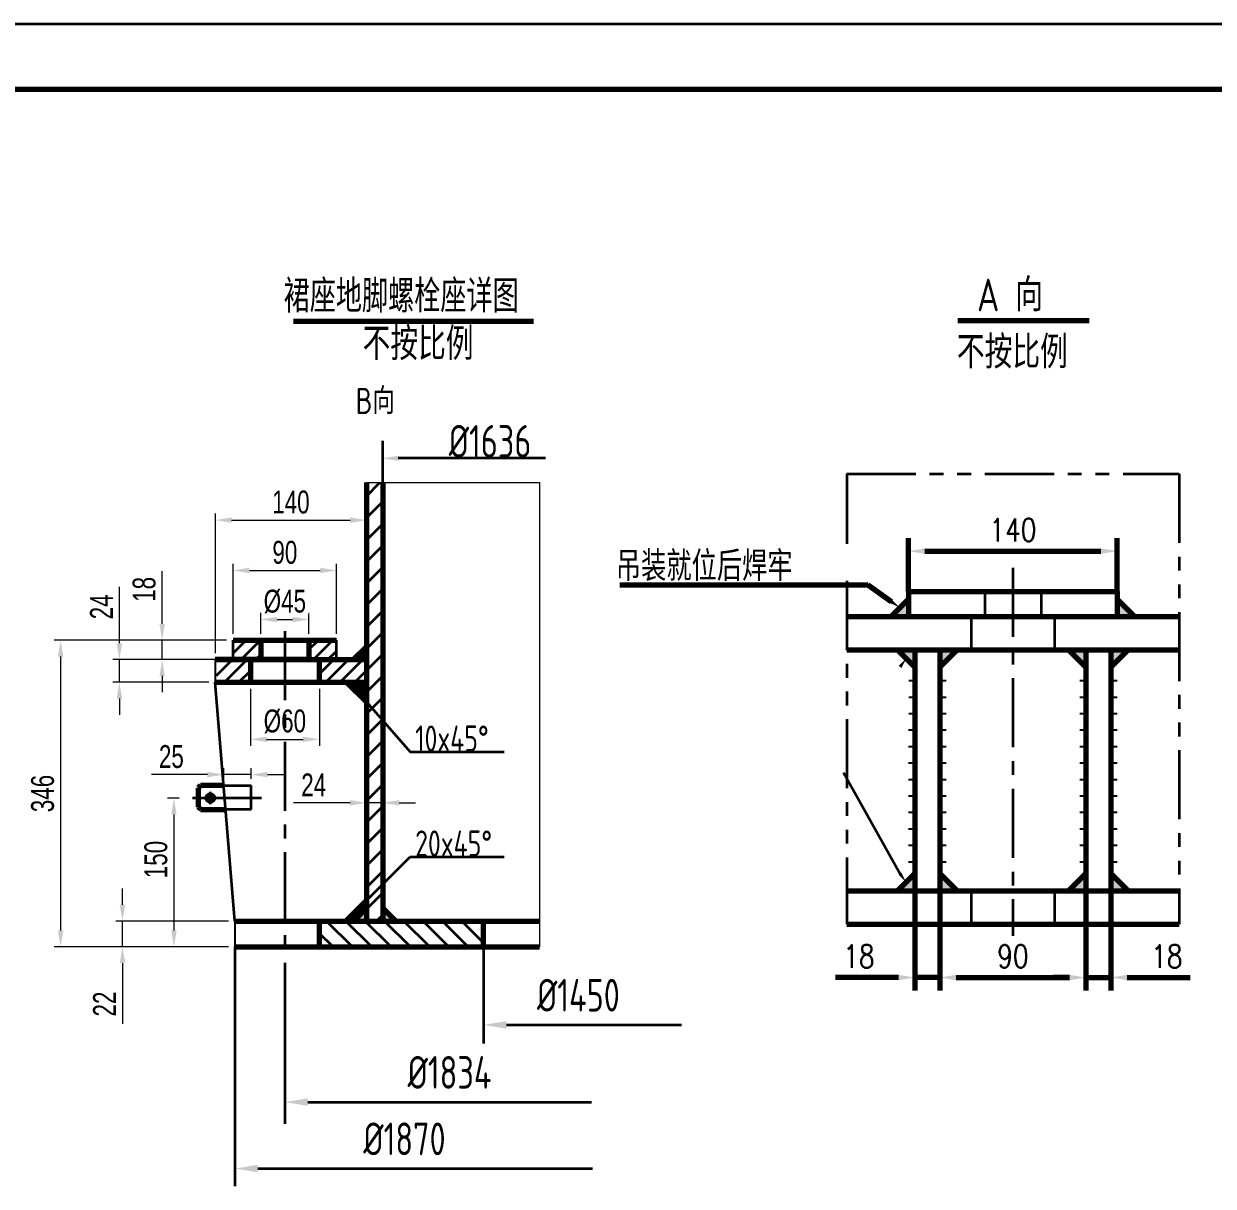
# Model space of a CAD drawing. Header units: millimetres. Extents: x -375 to 8535, y -150 to 6150.
# Drawn here: x 3243 to 5975, y 3479 to 6150 of the extents above; entities that cross this region are included whole.
import ezdxf
from ezdxf.enums import TextEntityAlignment as Align

# ---------------------------------------------------------------- set-up
doc = ezdxf.new("R2010")
doc.units = ezdxf.units.MM
doc.header["$LTSCALE"] = 5
for name, pattern in [('CENTER', [50.8, 31.75, -6.35, 6.35, -6.35]), ('DASHED', [19.05, 12.7, -6.35]), ('PHANTOM', [63.5, 31.75, -6.35, 6.35, -6.35, 6.35, -6.35])]:
    doc.linetypes.add(name, pattern=pattern)
for name, color, linetype, lineweight in [('1轮廓实线层', 7, 'Continuous', 70), ('2细线层', 4, 'Continuous', 35), ('3中心线层', 1, 'CENTER', 35), ('4虚线层', 6, 'DASHED', 35), ('5剖面线层', 2, 'Continuous', 35), ('6文字层', 3, 'Continuous', 35), ('6文字层 @ 1', 3, 'Continuous', 35), ('7标注层', 4, 'Continuous', 35), ('9双点划线层', 6, 'PHANTOM', 35), ('图框层', 7, 'Continuous', 70)]:
    doc.layers.add(name, color=color, linetype=linetype, lineweight=lineweight)
doc.styles.add('HGCAD', font='HGCAD.SHX', dxfattribs={"width": 0.75, "bigfont": 'HGCADHZ.SHX'})
doc.styles.add('PC_TEXTSTYLE', font='isocp.shx', dxfattribs={"width": 0.8, "bigfont": 'hzfs.shx'})
doc.styles.add('TH_GBDIM', font='romans.shx', dxfattribs={"width": 0.8, "bigfont": 'gbcbig.shx'})
doc.dimstyles.new('HGCAD$0', dxfattribs={"dimscale": 15, "dimtxt": 3.5, "dimasz": 2.5, "dimexe": 1, "dimexo": 1, "dimgap": 1, "dimtad": 1, "dimdec": 1, "dimlfac": -1, "dimdsep": 46, "dimtxsty": 'HGCAD', "dimcen": 0, "dimclrd": 4, "dimclre": 4, "dimclrt": 3, "dimadec": 1, "dimazin": 0, "dimtfac": 1, "dimtmove": 0, "dimatfit": 3, "dimfxl": 0, "dimlwd": 15, "dimlwe": 15, "dimarcsym": 0})
doc.dimstyles.new('TH_GBDIM', dxfattribs={"dimscale": 15, "dimtxt": 3.5, "dimasz": 2.5, "dimexe": 2, "dimexo": 0, "dimgap": 1.5, "dimtad": 1, "dimdec": 1, "dimzin": 12, "dimdsep": 46, "dimtxsty": 'TH_GBDIM', "dimcen": 2.5, "dimclrd": 130, "dimclre": 130, "dimclrt": 3, "dimadec": 0, "dimazin": 3, "dimtfac": 0.714286, "dimtdec": 1, "dimtmove": 0, "dimatfit": 3, "dimfxl": 0, "dimtzin": 0, "dimlwd": -1, "dimlwe": -1, "dimarcsym": 0})

# ---------------------------------------------------------------- blocks, each defined once
blk = doc.blocks.new('*D160')
at = {"layer": '1轮廓实线层', "color": 4, "lineweight": 15, "ltscale": 15}
for p, q in [((3702.1, 4414.9), (3702.1, 4439.7)), ((3764.7, 4414.9), (3764.7, 4439.7)), ((3664.6, 4424.7), (3536.3, 4424.7)), ((3764.7, 4424.7), (3702.1, 4424.7)), ((3802.2, 4424.7), (3839.7, 4424.7))]:
    blk.add_line(p, q, dxfattribs=at)
at = {"layer": '1轮廓实线层', "color": 4}
for points in [[(3664.6, 4418.5), (3664.6, 4431), (3702.1, 4424.7)], [(3802.2, 4431), (3802.2, 4418.5), (3764.7, 4424.7)]]:
    blk.add_solid(points, dxfattribs=at)
at = {"layer": 'Defpoints', "color": 0}
for p in [(3702.1, 4424.7), (3702.1, 4399.9), (3764.7, 4399.9)]:
    blk.add_point(p, dxfattribs=at)
at = {"layer": '1轮廓实线层', "color": 3, "lineweight": 30, "ltscale": 15, "insert": (3581.7, 4466), "char_height": 52.5, "attachment_point": 5, "style": 'HGCAD', "bg_fill": 3, "box_fill_scale": 1.1, "bg_fill_color": 256, "bg_fill_true_color": 13158600, "bg_fill_transparency": 0}
blk.add_mtext('25{}{{\\H0.7x;}{}}', dxfattribs=at)
blk = doc.blocks.new('*D188')
at = {"layer": '1轮廓实线层', "color": 4, "lineweight": 15, "ltscale": 15}
for p, q in [((3708.5, 4733.5), (3312.4, 4733.5)), ((3327.4, 4696), (3327.4, 4066.6)), ((3712.7, 4029.1), (3312.4, 4029.1))]:
    blk.add_line(p, q, dxfattribs=at)
at = {"layer": '1轮廓实线层', "color": 4}
for points in [[(3333.6, 4696), (3321.1, 4696), (3327.4, 4733.5)], [(3321.1, 4066.6), (3333.6, 4066.6), (3327.4, 4029.1)]]:
    blk.add_solid(points, dxfattribs=at)
at = {"layer": 'Defpoints', "color": 0}
for p in [(3723.5, 4733.5), (3327.4, 4029.1), (3727.7, 4029.1)]:
    blk.add_point(p, dxfattribs=at)
at = {"layer": '1轮廓实线层', "color": 3, "lineweight": 30, "ltscale": 15, "insert": (3286.1, 4381.3), "char_height": 52.5, "attachment_point": 5, "rotation": 90, "style": 'HGCAD', "bg_fill": 3, "box_fill_scale": 1.1, "bg_fill_color": 256, "bg_fill_true_color": 13158600, "bg_fill_transparency": 0}
blk.add_mtext('346{}{{\\H0.7x;}{}}', dxfattribs=at)
blk = doc.blocks.new('*D181')
at = {"layer": '1轮廓实线层', "color": 4, "lineweight": 15, "ltscale": 15}
for p, q in [((3682.7, 4704), (3682.7, 5024.5)), ((3720.2, 5009.5), (3992.4, 5009.5)), ((4029.9, 4704), (4029.9, 5024.5))]:
    blk.add_line(p, q, dxfattribs=at)
at = {"layer": '1轮廓实线层', "color": 4}
for points in [[(3720.2, 5015.8), (3720.2, 5003.3), (3682.7, 5009.5)], [(3992.4, 5003.3), (3992.4, 5015.8), (4029.9, 5009.5)]]:
    blk.add_solid(points, dxfattribs=at)
at = {"layer": 'Defpoints', "color": 0}
for p in [(4029.9, 5009.5), (3682.7, 4689), (4029.9, 4689)]:
    blk.add_point(p, dxfattribs=at)
at = {"layer": '1轮廓实线层', "color": 3, "lineweight": 30, "ltscale": 15, "insert": (3856.3, 5050.8), "char_height": 52.5, "attachment_point": 5, "style": 'HGCAD', "bg_fill": 3, "box_fill_scale": 1.1, "bg_fill_color": 256, "bg_fill_true_color": 13158600, "bg_fill_transparency": 0}
blk.add_mtext('140{}{{\\H0.7x;}{}}', dxfattribs=at)
blk = doc.blocks.new('*D163')
at = {"layer": '1轮廓实线层', "color": 4, "lineweight": 15, "ltscale": 15}
for p, q in [((3599.6, 4370.8), (3572.6, 4370.8)), ((3587.6, 4333.3), (3587.6, 4066.6)), ((3712.7, 4029.1), (3572.6, 4029.1))]:
    blk.add_line(p, q, dxfattribs=at)
at = {"layer": '1轮廓实线层', "color": 4}
for points in [[(3593.8, 4333.3), (3581.3, 4333.3), (3587.6, 4370.8)], [(3581.3, 4066.6), (3593.8, 4066.6), (3587.6, 4029.1)]]:
    blk.add_solid(points, dxfattribs=at)
at = {"layer": 'Defpoints', "color": 0}
for p in [(3614.6, 4370.8), (3587.6, 4029.1), (3727.7, 4029.1)]:
    blk.add_point(p, dxfattribs=at)
at = {"layer": '1轮廓实线层', "color": 3, "lineweight": 30, "ltscale": 15, "insert": (3546.3, 4229.6), "char_height": 52.5, "attachment_point": 5, "rotation": 90, "style": 'HGCAD', "bg_fill": 3, "box_fill_scale": 1.1, "bg_fill_color": 256, "bg_fill_true_color": 13158600, "bg_fill_transparency": 0}
blk.add_mtext('150{}{{\\H0.7x;}{}}', dxfattribs=at)
blk = doc.blocks.new('*D183')
at = {"layer": '1轮廓实线层', "color": 4, "lineweight": 15, "ltscale": 15}
for p, q in [((3763.1, 4622.1), (3763.1, 4490.8)), ((3921.6, 4622.1), (3921.6, 4490.8)), ((3800.6, 4505.8), (3884.1, 4505.8))]:
    blk.add_line(p, q, dxfattribs=at)
at = {"layer": '1轮廓实线层', "color": 4}
for points in [[(3800.6, 4512.1), (3800.6, 4499.6), (3763.1, 4505.8)], [(3884.1, 4499.6), (3884.1, 4512.1), (3921.6, 4505.8)]]:
    blk.add_solid(points, dxfattribs=at)
at = {"layer": 'Defpoints', "color": 0}
for p in [(3763.1, 4637.1), (3921.6, 4637.1), (3921.6, 4505.8)]:
    blk.add_point(p, dxfattribs=at)
at = {"layer": '1轮廓实线层', "color": 3, "lineweight": 30, "ltscale": 15, "insert": (3842.4, 4547.1), "char_height": 52.5, "attachment_point": 5, "style": 'HGCAD', "bg_fill": 3, "box_fill_scale": 1.1, "bg_fill_color": 256, "bg_fill_true_color": 13158600, "bg_fill_transparency": 0}
blk.add_mtext('%%c60{}{{\\H0.7x;}{}}', dxfattribs=at)
blk = doc.blocks.new('*D184')
at = {"layer": '1轮廓实线层', "color": 4, "lineweight": 15, "ltscale": 15}
for p, q in [((3786.9, 4748.5), (3786.9, 4796.2)), ((3897.8, 4748.5), (3897.8, 4796.2)), ((3824.4, 4781.2), (3860.3, 4781.2))]:
    blk.add_line(p, q, dxfattribs=at)
at = {"layer": '1轮廓实线层', "color": 4}
for points in [[(3824.4, 4787.4), (3824.4, 4774.9), (3786.9, 4781.2)], [(3860.3, 4774.9), (3860.3, 4787.4), (3897.8, 4781.2)]]:
    blk.add_solid(points, dxfattribs=at)
at = {"layer": 'Defpoints', "color": 0}
for p in [(3786.9, 4733.5), (3897.8, 4733.5)]:
    blk.add_point(p, dxfattribs=at)
at = {"layer": '1轮廓实线层', "color": 3, "lineweight": 30, "ltscale": 15, "insert": (3842.4, 4822.4), "char_height": 52.5, "attachment_point": 5, "style": 'HGCAD', "bg_fill": 3, "box_fill_scale": 1.1, "bg_fill_color": 256, "bg_fill_true_color": 13158600, "bg_fill_transparency": 0}
blk.add_mtext('%%c45{}{{\\H0.7x;}{}}', dxfattribs=at)
at = {"layer": 'Defpoints', "color": 0}
blk.add_point((3897.8, 4781.2), dxfattribs=at)
blk = doc.blocks.new('*D300')
at = {"layer": '1轮廓实线层', "color": 4, "lineweight": 15, "ltscale": 15}
for p, q in [((3723.5, 4748.5), (3723.5, 4908.9)), ((3761, 4893.9), (3923.7, 4893.9)), ((3961.2, 4748.5), (3961.2, 4908.9))]:
    blk.add_line(p, q, dxfattribs=at)
at = {"layer": '1轮廓实线层', "color": 4}
for points in [[(3761, 4900.2), (3761, 4887.7), (3723.5, 4893.9)], [(3923.7, 4887.7), (3923.7, 4900.2), (3961.2, 4893.9)]]:
    blk.add_solid(points, dxfattribs=at)
at = {"layer": 'Defpoints', "color": 0}
for p in [(3961.2, 4893.9), (3723.5, 4733.5), (3961.2, 4733.5)]:
    blk.add_point(p, dxfattribs=at)
at = {"layer": '1轮廓实线层', "color": 3, "lineweight": 30, "ltscale": 15, "insert": (3842.4, 4935.2), "char_height": 52.5, "attachment_point": 5, "style": 'HGCAD', "bg_fill": 3, "box_fill_scale": 1.1, "bg_fill_color": 256, "bg_fill_true_color": 13158600, "bg_fill_transparency": 0}
blk.add_mtext('90{}{{\\H0.7x;}{}}', dxfattribs=at)
blk = doc.blocks.new('*D189')
at = {"layer": '1轮廓实线层', "color": 4, "lineweight": 15, "ltscale": 15}
for p, q in [((3560.6, 4771), (3560.6, 4892.2)), ((3707.2, 4733.5), (3545.6, 4733.5)), ((3560.6, 4689), (3560.6, 4733.5)), ((3707.2, 4689), (3545.6, 4689)), ((3560.6, 4651.5), (3560.6, 4614))]:
    blk.add_line(p, q, dxfattribs=at)
at = {"layer": '1轮廓实线层', "color": 4}
for points in [[(3554.3, 4771), (3566.8, 4771), (3560.6, 4733.5)], [(3566.8, 4651.5), (3554.3, 4651.5), (3560.6, 4689)]]:
    blk.add_solid(points, dxfattribs=at)
at = {"layer": 'Defpoints', "color": 0}
for p in [(3560.6, 4733.5), (3722.2, 4733.5), (3722.2, 4689)]:
    blk.add_point(p, dxfattribs=at)
at = {"layer": '1轮廓实线层', "color": 3, "lineweight": 30, "ltscale": 15, "insert": (3519.3, 4850.4), "char_height": 52.5, "attachment_point": 5, "rotation": 90, "style": 'HGCAD', "bg_fill": 3, "box_fill_scale": 1.1, "bg_fill_color": 256, "bg_fill_true_color": 13158600, "bg_fill_transparency": 0}
blk.add_mtext('18{}{{\\H0.7x;}{}}', dxfattribs=at)
blk = doc.blocks.new('*D190')
at = {"layer": '1轮廓实线层', "color": 4, "lineweight": 15, "ltscale": 15}
for p, q in [((3462.3, 4726.5), (3462.3, 4856.6)), ((3667.7, 4689), (3447.3, 4689)), ((3462.3, 4637.1), (3462.3, 4689)), ((3667.7, 4637.1), (3447.3, 4637.1)), ((3462.3, 4599.6), (3462.3, 4562.1))]:
    blk.add_line(p, q, dxfattribs=at)
at = {"layer": '1轮廓实线层', "color": 4}
for points in [[(3456.1, 4726.5), (3468.6, 4726.5), (3462.3, 4689)], [(3468.6, 4599.6), (3456.1, 4599.6), (3462.3, 4637.1)]]:
    blk.add_solid(points, dxfattribs=at)
at = {"layer": 'Defpoints', "color": 0}
for p in [(3462.3, 4689), (3682.7, 4689), (3682.7, 4637.1)]:
    blk.add_point(p, dxfattribs=at)
at = {"layer": '1轮廓实线层', "color": 3, "lineweight": 30, "ltscale": 15, "insert": (3421.1, 4810.3), "char_height": 52.5, "attachment_point": 5, "rotation": 90, "style": 'HGCAD', "bg_fill": 3, "box_fill_scale": 1.1, "bg_fill_color": 256, "bg_fill_true_color": 13158600, "bg_fill_transparency": 0}
blk.add_mtext('24{}{{\\H0.7x;}{}}', dxfattribs=at)
blk = doc.blocks.new('*D186')
at = {"layer": '1轮廓实线层', "color": 4, "lineweight": 15, "ltscale": 15}
for p, q in [((3469.3, 4125.8), (3469.3, 4163.3)), ((3712.7, 4088.3), (3454.3, 4088.3)), ((3469.3, 4029.1), (3469.3, 4088.3)), ((3712.7, 4029.1), (3454.3, 4029.1)), ((3469.3, 3991.6), (3469.3, 3852.1))]:
    blk.add_line(p, q, dxfattribs=at)
at = {"layer": '1轮廓实线层', "color": 4}
for points in [[(3463.1, 4125.8), (3475.6, 4125.8), (3469.3, 4088.3)], [(3475.6, 3991.6), (3463.1, 3991.6), (3469.3, 4029.1)]]:
    blk.add_solid(points, dxfattribs=at)
at = {"layer": 'Defpoints', "color": 0}
for p in [(3469.3, 4088.3), (3727.7, 4088.3), (3727.7, 4029.1)]:
    blk.add_point(p, dxfattribs=at)
at = {"layer": '1轮廓实线层', "color": 3, "lineweight": 30, "ltscale": 15, "insert": (3428.1, 3897.6), "char_height": 52.5, "attachment_point": 5, "rotation": 90, "style": 'HGCAD', "bg_fill": 3, "box_fill_scale": 1.1, "bg_fill_color": 256, "bg_fill_true_color": 13158600, "bg_fill_transparency": 0}
blk.add_mtext('22{}{{\\H0.7x;}{}}', dxfattribs=at)
blk = doc.blocks.new('*D194')
at = {"layer": '1轮廓实线层', "color": 130}
for p, q in [((5682.4, 4157.5), (5682.4, 3928.5)), ((5739.9, 4157.5), (5739.9, 3928.5)), ((5644.9, 3958.5), (5607.4, 3958.5)), ((5682.4, 3958.5), (5739.9, 3958.5)), ((5777.4, 3958.5), (5921.9, 3958.5))]:
    blk.add_line(p, q, dxfattribs=at)
for points in [[(5644.9, 3952.3), (5644.9, 3964.8), (5682.4, 3958.5)], [(5777.4, 3964.8), (5777.4, 3952.3), (5739.9, 3958.5)]]:
    blk.add_solid(points, dxfattribs=at)
at = {"layer": 'Defpoints', "color": 0}
for p in [(5682.4, 4157.5), (5739.9, 4157.5), (5739.9, 3958.5)]:
    blk.add_point(p, dxfattribs=at)
at = {"layer": '1轮廓实线层', "color": 3, "ltscale": 15, "insert": (5868.4, 4007.3), "char_height": 52.5, "attachment_point": 5, "style": 'TH_GBDIM'}
blk.add_mtext('18{}{{\\H0.7x;}{}}', dxfattribs=at)
blk = doc.blocks.new('*D193')
at = {"layer": '1轮廓实线层', "color": 130}
for p, q in [((5289.5, 4157.6), (5289.5, 3928.5)), ((5347, 4157.6), (5347, 3928.5)), ((5252, 3958.5), (5107.5, 3958.5)), ((5347, 3958.5), (5289.5, 3958.5)), ((5384.5, 3958.5), (5422, 3958.5))]:
    blk.add_line(p, q, dxfattribs=at)
for points in [[(5252, 3952.3), (5252, 3964.8), (5289.5, 3958.5)], [(5384.5, 3964.8), (5384.5, 3952.3), (5347, 3958.5)]]:
    blk.add_solid(points, dxfattribs=at)
at = {"layer": 'Defpoints', "color": 0}
for p in [(5289.5, 4157.6), (5347, 4157.6), (5289.5, 3958.5)]:
    blk.add_point(p, dxfattribs=at)
at = {"layer": '1轮廓实线层', "color": 3, "ltscale": 15, "insert": (5161, 4007.3), "char_height": 52.5, "attachment_point": 5, "style": 'TH_GBDIM'}
blk.add_mtext('18{}{{\\H0.7x;}{}}', dxfattribs=at)
blk = doc.blocks.new('*D192')
at = {"layer": '1轮廓实线层', "color": 130}
for p, q in [((5347, 4157.6), (5347, 3928.5)), ((5682.4, 4157.5), (5682.4, 3928.5)), ((5384.5, 3958.5), (5644.9, 3958.5))]:
    blk.add_line(p, q, dxfattribs=at)
for points in [[(5384.5, 3964.8), (5384.5, 3952.3), (5347, 3958.5)], [(5644.9, 3952.3), (5644.9, 3964.8), (5682.4, 3958.5)]]:
    blk.add_solid(points, dxfattribs=at)
at = {"layer": 'Defpoints', "color": 0}
for p in [(5347, 4157.6), (5682.4, 4157.5), (5682.4, 3958.5)]:
    blk.add_point(p, dxfattribs=at)
at = {"layer": '1轮廓实线层', "color": 3, "ltscale": 15, "insert": (5514.7, 4007.3), "char_height": 52.5, "attachment_point": 5, "style": 'TH_GBDIM'}
blk.add_mtext('90{}{{\\H0.7x;}{}}', dxfattribs=at)
blk = doc.blocks.new('*D191')
at = {"layer": '1轮廓实线层', "color": 130}
for p, q in [((5275.1, 4845.8), (5275.1, 4968.2)), ((5754.3, 4845.8), (5754.3, 4968.2)), ((5312.6, 4938.2), (5716.8, 4938.2))]:
    blk.add_line(p, q, dxfattribs=at)
for points in [[(5312.6, 4944.5), (5312.6, 4932), (5275.1, 4938.2)], [(5716.8, 4932), (5716.8, 4944.5), (5754.3, 4938.2)]]:
    blk.add_solid(points, dxfattribs=at)
at = {"layer": 'Defpoints', "color": 0}
for p in [(5754.3, 4938.2), (5275.1, 4845.8), (5754.3, 4845.8)]:
    blk.add_point(p, dxfattribs=at)
at = {"layer": '1轮廓实线层', "color": 3, "ltscale": 15, "insert": (5514.7, 4987), "char_height": 52.5, "attachment_point": 5, "style": 'TH_GBDIM'}
blk.add_mtext('140{}{{\\H0.7x;}{}}', dxfattribs=at)
blk = doc.blocks.new('*U216')
at = {"layer": '2细线层'}
blk.add_line((-375, 6150), (8535, 6150), dxfattribs=at)
at = {"layer": '图框层'}
blk.add_line((0, 6000), (8385, 6000), dxfattribs=at)
blk = doc.blocks.new('*D299')
at = {"layer": '2细线层', "color": 4, "lineweight": 15, "ltscale": 15}
for p, q in [((4029.9, 4313.3), (4029.9, 4375)), ((4067.5, 4335), (4067.5, 4375)), ((3992.4, 4360), (3862.3, 4360)), ((4067.5, 4360), (4029.9, 4360)), ((4105, 4360), (4142.5, 4360))]:
    blk.add_line(p, q, dxfattribs=at)
at = {"layer": '2细线层', "color": 4}
for points in [[(3992.4, 4353.8), (3992.4, 4366.2), (4029.9, 4360)], [(4105, 4366.2), (4105, 4353.8), (4067.5, 4360)]]:
    blk.add_solid(points, dxfattribs=at)
at = {"layer": 'Defpoints', "color": 0}
for p in [(4029.9, 4360), (4067.5, 4320), (4029.9, 4298.3)]:
    blk.add_point(p, dxfattribs=at)
at = {"layer": '2细线层', "color": 3, "ltscale": 15, "insert": (3908.6, 4401.2), "char_height": 52.5, "attachment_point": 5, "style": 'HGCAD', "bg_fill": 3, "box_fill_scale": 1.1, "bg_fill_color": 256, "bg_fill_true_color": 13158600, "bg_fill_transparency": 0}
blk.add_mtext('24{}{{\\H0.7x;}{}}', dxfattribs=at)

msp = doc.modelspace()

# ---------------------------------------------------------------- hatches: boundary and pattern name
at = {"layer": '5剖面线层'}
h = msp.add_hatch(color=256, dxfattribs=at)
h.paths.add_polyline_path([(5275.137, 4828.053), (5235.335, 4788.251), (5275.137, 4788.251)])
h.paths.add_polyline_path([(5289.513, 4711.582), (5249.71, 4711.582), (5289.513, 4671.779)])
h.paths.add_polyline_path([(5386.817, 4711.582), (5347.014, 4711.582), (5347.014, 4671.779)])
h.paths.add_polyline_path([(5682.439, 4711.582), (5642.637, 4711.582), (5682.439, 4671.779)])
h.paths.add_polyline_path([(5779.743, 4711.582), (5739.941, 4711.582), (5739.941, 4671.779)])
h.paths.add_polyline_path([(5754.316, 4828.053), (5754.316, 4788.251), (5794.119, 4788.251)])
h.paths.add_polyline_path([(5289.513, 4197.297), (5249.71, 4157.494), (5289.513, 4157.494)])
h.paths.add_polyline_path([(5347.014, 4197.297), (5347.014, 4157.494), (5386.817, 4157.494)])
h.paths.add_polyline_path([(5682.439, 4197.297), (5642.637, 4157.494), (5682.439, 4157.494)])
h.paths.add_polyline_path([(5739.941, 4197.297), (5739.941, 4157.494), (5779.743, 4157.494)])
at = {"layer": '5剖面线层', "ltscale": 0.5}
msp.add_hatch(color=256, dxfattribs=at).paths.add_polyline_path([(4029.916, 4607.457), (4000.285, 4637.087), (4029.916, 4637.087)])
h = msp.add_hatch(color=256, dxfattribs=at)
h.paths.add_polyline_path([(4000.285, 4088.314), (4029.916, 4088.314), (4029.916, 4117.945)])
h.paths.add_polyline_path([(4067.456, 4117.945), (4067.456, 4088.314), (4097.087, 4088.314)])

# ---------------------------------------------------------------- linework, layer by layer
at = {"color": 3}
for p, q in [((5275.355, 4640.89), (5289.513, 4640.89)), ((5347.014, 4640.89), (5361.172, 4640.89)), ((5668.281, 4640.89), (5682.439, 4640.89)), ((5739.941, 4640.89), (5754.099, 4640.89)), ((5275.355, 4603.052), (5289.513, 4603.052)), ((5275.355, 4603.052), (5289.513, 4603.052)), ((5347.014, 4603.052), (5361.172, 4603.052)), ((5347.014, 4603.052), (5361.172, 4603.052)), ((5668.281, 4603.052), (5682.439, 4603.052)), ((5668.281, 4603.052), (5682.439, 4603.052)), ((5739.941, 4603.052), (5754.099, 4603.052)), ((5739.941, 4603.052), (5754.099, 4603.052)), ((5275.355, 4565.214), (5289.513, 4565.214)), ((5347.014, 4565.214), (5361.172, 4565.214)), ((5668.281, 4565.214), (5682.439, 4565.214)), ((5739.941, 4565.214), (5754.099, 4565.214)), ((5275.247, 4527.375), (5289.406, 4527.375)), ((5275.247, 4527.375), (5289.406, 4527.375)), ((5347.014, 4527.375), (5361.172, 4527.375)), ((5668.174, 4527.375), (5682.332, 4527.375)), ((5668.174, 4527.375), (5682.332, 4527.375)), ((5739.941, 4527.375), (5754.099, 4527.375)), ((5739.941, 4527.375), (5754.099, 4527.375)), ((5275.247, 4489.537), (5289.406, 4489.537)), ((5347.014, 4489.537), (5361.172, 4489.537)), ((5668.174, 4489.537), (5682.332, 4489.537)), ((5739.941, 4489.537), (5754.099, 4489.537)), ((5275.247, 4451.699), (5289.406, 4451.699)), ((5275.247, 4451.699), (5289.406, 4451.699)), ((5347.014, 4451.699), (5361.172, 4451.699)), ((5347.014, 4451.699), (5361.172, 4451.699)), ((5668.174, 4451.699), (5682.332, 4451.699)), ((5668.174, 4451.699), (5682.332, 4451.699)), ((5739.941, 4451.699), (5754.099, 4451.699)), ((5739.941, 4451.699), (5754.099, 4451.699)), ((5275.247, 4413.861), (5289.406, 4413.861)), ((5347.014, 4413.861), (5361.172, 4413.861)), ((5668.174, 4413.861), (5682.332, 4413.861)), ((5739.941, 4413.861), (5754.099, 4413.861)), ((5275.247, 4376.023), (5289.406, 4376.023)), ((5275.247, 4376.023), (5289.406, 4376.023)), ((5275.247, 4376.023), (5289.406, 4376.023)), ((5347.014, 4376.023), (5361.172, 4376.023)), ((5347.014, 4376.023), (5361.172, 4376.023)), ((5347.014, 4376.023), (5361.172, 4376.023)), ((5668.174, 4376.023), (5682.332, 4376.023)), ((5668.174, 4376.023), (5682.332, 4376.023)), ((5668.174, 4376.023), (5682.332, 4376.023)), ((5739.941, 4376.023), (5754.099, 4376.023)), ((5739.941, 4376.023), (5754.099, 4376.023)), ((5739.941, 4376.023), (5754.099, 4376.023)), ((5275.247, 4338.184), (5289.406, 4338.184)), ((5275.247, 4338.184), (5289.406, 4338.184)), ((5275.247, 4338.184), (5289.406, 4338.184)), ((5347.014, 4338.184), (5361.172, 4338.184)), ((5347.014, 4338.184), (5361.172, 4338.184)), ((5347.014, 4338.184), (5361.172, 4338.184)), ((5668.174, 4338.184), (5682.332, 4338.184)), ((5668.174, 4338.184), (5682.332, 4338.184)), ((5668.174, 4338.184), (5682.332, 4338.184)), ((5739.941, 4338.184), (5754.099, 4338.184)), ((5739.941, 4338.184), (5754.099, 4338.184)), ((5739.941, 4338.184), (5754.099, 4338.184)), ((5275.247, 4300.346), (5289.406, 4300.346)), ((5347.014, 4300.346), (5361.172, 4300.346)), ((5668.174, 4300.346), (5682.332, 4300.346)), ((5739.941, 4300.346), (5754.099, 4300.346)), ((5275.247, 4262.508), (5289.406, 4262.508)), ((5275.247, 4262.508), (5289.406, 4262.508)), ((5347.014, 4262.508), (5361.172, 4262.508)), ((5347.014, 4262.508), (5361.172, 4262.508)), ((5668.174, 4262.508), (5682.332, 4262.508)), ((5668.174, 4262.508), (5682.332, 4262.508)), ((5739.941, 4262.508), (5754.099, 4262.508)), ((5739.941, 4262.508), (5754.099, 4262.508)), ((5275.247, 4224.67), (5289.406, 4224.67)), ((5347.014, 4224.67), (5361.172, 4224.67)), ((5668.174, 4224.67), (5682.332, 4224.67)), ((5739.941, 4224.67), (5754.099, 4224.67))]:
    msp.add_line(p, q, dxfattribs=at)
at = {"layer": '1轮廓实线层'}
for p, q in [((3862.403, 5466.844), (4413.753, 5466.844)), ((5388.181, 5468.261), (5690.03, 5468.261)), ((4067.456, 5095.726), (4067.456, 4088.314)), ((5275.137, 4845.752), (5754.316, 4845.752)), ((5275.137, 4845.752), (5275.137, 4788.251)), ((5754.316, 4845.752), (5754.316, 4788.251)), ((5275.137, 4828.053), (5235.335, 4788.251)), ((5754.316, 4828.053), (5794.119, 4788.251)), ((5132.929, 4788.251), (5896.524, 4788.251)), ((5132.929, 4711.582), (5896.524, 4711.582)), ((5289.513, 4671.779), (5249.71, 4711.582)), ((5289.513, 4711.582), (5289.513, 4157.494)), ((5347.014, 4671.779), (5386.817, 4711.582)), ((5347.014, 4711.582), (5347.014, 4157.494)), ((5682.439, 4671.779), (5642.637, 4711.582)), ((5682.439, 4711.582), (5682.439, 4157.494)), ((5739.941, 4671.779), (5779.743, 4711.582)), ((5739.941, 4711.582), (5739.941, 4157.494)), ((3984.096, 4637.087), (4029.916, 4592.02)), ((4000.285, 4637.087), (4029.916, 4607.457)), ((5289.513, 4197.297), (5249.71, 4157.494)), ((5347.014, 4197.297), (5386.817, 4157.494)), ((5682.439, 4197.297), (5642.637, 4157.494)), ((5739.941, 4197.297), (5779.743, 4157.494)), ((5132.929, 4157.494), (5896.524, 4157.494)), ((3982.753, 4088.314), (4029.916, 4135.406)), ((4000.285, 4088.314), (4029.916, 4117.945)), ((4097.087, 4088.314), (4067.456, 4117.945)), ((3921.572, 4088.314), (3921.572, 4029.054)), ((4298.671, 4029.054), (4298.671, 4088.314)), ((5132.929, 4080.826), (5896.524, 4080.826))]:
    msp.add_line(p, q, dxfattribs=at)
at = {"layer": '1轮廓实线层', "color": 4}
for q in [(4612.2, 4859.786), (4951.715, 4859.786)]:
    msp.add_line((5182.36, 4859.786), q, dxfattribs=at)
at = {"layer": '1轮廓实线层'}
msp.add_lwpolyline([(5235.687, 4822.003), (5182.36, 4859.786)], dxfattribs=at)
at = {"layer": '2细线层'}
msp.add_line((4067.456, 5095.726), (4067.456, 5191.794), dxfattribs=at)
msp.add_lwpolyline([(3976.916, 5219.268, 0, 15.399, 0), (3976.916, 5258.752, 0, 0, 0), (3976.916, 5316.091, 0, 0, 0)], format="xyseb", dxfattribs=at)
at = {"layer": '3中心线层'}
msp.add_line((5514.727, 4900.213), (5514.727, 4054.526), dxfattribs=at)
at = {"layer": '4虚线层', "ltscale": 6}
for p, q in [((5450.038, 4845.752), (5450.038, 4788.251)), ((5579.416, 4845.752), (5579.416, 4788.251)), ((5418.891, 4788.251), (5418.891, 4711.582)), ((5610.562, 4788.251), (5610.562, 4711.582)), ((5418.891, 4157.494), (5418.891, 4080.826)), ((5610.562, 4157.494), (5610.562, 4080.826))]:
    msp.add_line(p, q, dxfattribs=at)
at = {"layer": '4虚线层'}
msp.add_line((3764.7, 4344.819), (3706.66, 4344.819), dxfattribs=at)
at = {"layer": '5剖面线层', "ltscale": 0.5}
for p, q in [((4002.9, 4637.087), (4029.916, 4664.103)), ((4029.916, 4614.211), (4067.456, 4651.752)), ((4029.916, 4564.32), (4067.456, 4601.86)), ((4029.916, 4514.428), (4067.456, 4551.969)), ((4029.916, 4464.537), (4067.456, 4502.077)), ((4029.916, 4414.645), (4067.456, 4452.186)), ((4029.916, 4364.754), (4067.456, 4402.294)), ((4029.916, 4314.862), (4067.456, 4352.403)), ((4029.916, 4264.971), (4067.456, 4302.511)), ((4029.916, 4215.079), (4067.456, 4252.62)), ((4029.916, 4165.188), (4067.456, 4202.728)), ((4029.916, 4115.296), (4067.456, 4152.837)), ((4052.825, 4088.314), (4067.456, 4102.945))]:
    msp.add_line(p, q, dxfattribs=at)
at = {"layer": '5剖面线层'}
for p, q in [((3997.665, 4029.054), (3938.405, 4088.314)), ((4042.013, 4029.054), (3982.753, 4088.314)), ((4086.361, 4029.054), (4027.101, 4088.314)), ((4130.709, 4029.054), (4071.449, 4088.314)), ((4175.057, 4029.054), (4115.797, 4088.314)), ((4219.405, 4029.054), (4160.145, 4088.314)), ((4263.753, 4029.054), (4204.493, 4088.314)), ((4298.671, 4038.484), (4248.841, 4088.314)), ((3953.317, 4029.054), (3921.572, 4060.799))]:
    msp.add_line(p, q, dxfattribs=at)
at = {"layer": '7标注层', "color": 130}
for p, q in [((4441.105, 5151.627), (4102.894, 5151.627)), ((4067.456, 4520.43), (4067.456, 4554.719)), ((3727.701, 4029.054), (3727.701, 3479.011)), ((4298.671, 4029.054), (4298.671, 3806.625)), ((3842.356, 3949.612), (3842.356, 3622.725)), ((4351.171, 3849.59), (4753.382, 3849.59)), ((3894.856, 3672.329), (4546.456, 3672.329)), ((3780.201, 3519.593), (4549.352, 3519.593))]:
    msp.add_line(p, q, dxfattribs=at)
at = {"layer": '7标注层', "color": 4}
msp.add_line((5275.137, 4821.457), (5275.137, 4951.617), dxfattribs=at)
msp.add_line((5275.137, 4821.457), (5275.137, 4951.617), dxfattribs=at)
at = {"layer": '7标注层'}
for p, q in [((4029.916, 4592.02), (4130.609, 4477.311)), ((4130.609, 4477.311), (4345.774, 4477.311)), ((5125.583, 4430.006), (5255.592, 4196.824)), ((4029.916, 4135.406), (4130.609, 4236.099)), ((4130.609, 4236.099), (4345.774, 4236.099))]:
    msp.add_line(p, q, dxfattribs=at)
msp.add_lwpolyline([(5235.687, 4822.003), (5182.36, 4859.786)], dxfattribs=at)
at = {"layer": '7标注层', "color": 130}
for points in [[(4102.894, 5157.534), (4102.894, 5145.721), (4067.456, 5151.627)], [(4351.171, 3858.34), (4351.171, 3840.84), (4298.671, 3849.59)], [(3894.856, 3681.079), (3894.856, 3663.579), (3842.356, 3672.329)], [(3780.201, 3528.343), (3780.201, 3510.843), (3727.701, 3519.593)]]:
    msp.add_solid(points, dxfattribs=at)
at = {"layer": '7标注层'}
for points in [[(5237.995, 4825.261), (5255.236, 4808.152), (5233.378, 4818.745)], [(5252.353, 4674.589), (5269.611, 4691.681), (5258.83, 4669.915)], [(5258.83, 4199.161), (5269.611, 4177.396), (5252.353, 4194.488)]]:
    msp.add_solid(points, dxfattribs=at)
at = {"layer": '9双点划线层', "ltscale": 15}
msp.add_line((5132.929, 5115.832), (5132.929, 4955.082), dxfattribs=at)
at = {"layer": '9双点划线层'}
for p, q in [((5132.929, 5115.832), (5896.524, 5115.832)), ((5896.524, 5115.832), (5896.524, 4080.826)), ((5132.929, 4869.68), (5132.929, 4080.826))]:
    msp.add_line(p, q, dxfattribs=at)
at = {"layer": '9双点划线层', "linetype": 'CENTER', "lineweight": 15, "ltscale": 150}
msp.add_line((4427.514, 5095.726), (4427.514, 4029.054), dxfattribs=at)

# ---------------------------------------------------------------- texts
at = {"layer": '6文字层', "style": 'PC_TEXTSTYLE'}
for s, height, width, p in [('裙座地脚螺栓座详图', 75, 0.8, (3839.524, 5486.595)), ('A 向', 75, 0.85, (5432.179, 5489.465)), ('不按比例', 75, 0.85, (4020.957, 5377.197)), ('不按比例', 75, 0.85, (5386.038, 5358.047)), ('吊装就位后焊牢', 68.25, 0.85, (4602.688, 4869.783))]:
    msp.add_text(s, height=height, dxfattribs=dict(at, width=width)).set_placement(p)
at = {"layer": '6文字层', "style": 'PC_TEXTSTYLE', "width": 0.85}
msp.add_text('B向', height=60, dxfattribs=at).set_placement((4049.719, 5253.381), align=Align.CENTER)
at = {"layer": '6文字层', "char_height": 60, "width": 204.10676, "attachment_point": 1, "style": 'PC_TEXTSTYLE'}
for s, insert in [('10x45%%D', (4141.667, 4537.668)), ('20x45%%D', (4141.667, 4296.457))]:
    msp.add_mtext(s, dxfattribs=dict(at, insert=insert))
at = {"layer": '6文字层 @ 1', "char_height": 75, "attachment_point": 5, "style": 'PC_TEXTSTYLE'}
for s, insert in [('%%C1636', (4313.699, 5190.609)), ('%%c1450', (4516.64, 3917.84)), ('%%c1834', (4220.656, 3740.579)), ('%%c1870', (4117.101, 3587.843))]:
    msp.add_mtext(s, dxfattribs=dict(at, insert=insert))

# ---------------------------------------------------------------- dimensions: what is measured, and where the dimension line sits
at = {"layer": '1轮廓实线层'}
for base, p1, p2, text, picture, middle in [((5754.316, 4938.222), (5275.137, 4845.752), (5754.316, 4845.752), '140{}{{\\H0.7x;}{}}', '*D191', (5514.727, 4986.972)), ((5289.513, 3958.526), (5347.014, 4157.607), (5289.513, 4157.607), '18{}{{\\H0.7x;}{}}', '*D193', (5161.013, 4007.276)), ((5682.439, 3958.526), (5347.014, 4157.607), (5682.439, 4157.494), '90{}{{\\H0.7x;}{}}', '*D192', (5514.727, 4007.276)), ((5739.941, 3958.526), (5682.439, 4157.494), (5739.941, 4157.494), '18{}{{\\H0.7x;}{}}', '*D194', (5868.441, 4007.276))]:
    dim = msp.add_linear_dim(base=base, p1=p1, p2=p2, text=text, dimstyle='TH_GBDIM', override={"dimdec": 2}, dxfattribs=at)
    dim.commit()
    dim.dimension.update_dxf_attribs({"geometry": picture, "text_midpoint": middle})
at = {"layer": '1轮廓实线层', "lineweight": 30, "ltscale": 15}
dim = msp.add_linear_dim(base=(3702.14, 4424.743), p1=(3764.7, 4399.931), p2=(3702.14, 4399.931), angle=180, text='25{}{{\\H0.7x;}{}}', dimstyle='HGCAD$0', override={"dimtxsty": 'HGCAD'}, dxfattribs=at)
dim.commit()
dim.dimension.update_dxf_attribs({"geometry": '*D160', "text_midpoint": (3581.713, 4424.743), "dimtype": 160})

# ---------------------------------------------------------------- next in the draw order: linework, layer by layer
at = {"layer": '4虚线层'}
msp.add_line((3702.14, 4399.931), (3764.7, 4399.931), dxfattribs=at)
at = {"layer": '4虚线层', "linetype": 'Continuous'}
msp.add_line((3764.7, 4344.819), (3764.7, 4399.931), dxfattribs=at)

# ---------------------------------------------------------------- next in the draw order: dimensions: what is measured, and where the dimension line sits
at = {"layer": '1轮廓实线层', "lineweight": 30, "ltscale": 15}
dim = msp.add_linear_dim(base=(3921.572, 4505.809), p1=(3763.141, 4637.087), p2=(3921.572, 4637.087), angle=0, text='%%c60{}{{\\H0.7x;}{}}', dimstyle='HGCAD$0', override={"dimtxsty": 'HGCAD'}, dxfattribs=at)
dim.commit()
dim.dimension.update_dxf_attribs({"geometry": '*D183', "text_midpoint": (3842.356, 4505.809), "dimtype": 160})

# ---------------------------------------------------------------- next in the draw order: linework, layer by layer
at = {"layer": '1轮廓实线层'}
msp.add_line((3921.572, 4659.354), (3921.572, 4637.087), dxfattribs=at)

# ---------------------------------------------------------------- next in the draw order: dimensions: what is measured, and where the dimension line sits
at = {"layer": '1轮廓实线层', "lineweight": 30, "ltscale": 15}
dim = msp.add_linear_dim(base=(3327.377, 4029.054), p1=(3723.48, 4733.52), p2=(3727.701, 4029.054), angle=90, text='346{}{{\\H0.7x;}{}}', dimstyle='HGCAD$0', override={"dimtxsty": 'HGCAD'}, dxfattribs=at)
dim.commit()
dim.dimension.update_dxf_attribs({"geometry": '*D188', "text_midpoint": (3286.127, 4381.287)})

# ---------------------------------------------------------------- next in the draw order: linework, layer by layer
at = {"layer": '1轮廓实线层', "linetype": 'Continuous'}
for p, q in [((3648.964, 4399.931), (3643.453, 4394.42)), ((3702.14, 4399.931), (3648.964, 4399.931))]:
    msp.add_line(p, q, dxfattribs=at)
at = {"layer": '5剖面线层', "ltscale": 0.5}
msp.add_line((3736.812, 4637.087), (3763.141, 4663.416), dxfattribs=at)

# ---------------------------------------------------------------- next in the draw order: dimensions: what is measured, and where the dimension line sits
at = {"layer": '1轮廓实线层', "lineweight": 30, "ltscale": 15}
for base, p1, p2, angle, text, picture, middle in [((4029.916, 5009.526), (3682.686, 4688.985), (4029.916, 4688.985), 180, '140{}{{\\H0.7x;}{}}', '*D181', (3856.301, 5009.526)), ((3587.552, 4029.054), (3614.609, 4370.813), (3727.701, 4029.054), 90, '150{}{{\\H0.7x;}{}}', '*D163', (3587.552, 4229.564))]:
    dim = msp.add_linear_dim(base=base, p1=p1, p2=p2, angle=angle, text=text, dimstyle='HGCAD$0', override={"dimtxsty": 'HGCAD'}, dxfattribs=at)
    dim.commit()
    dim.dimension.update_dxf_attribs({"geometry": picture, "text_midpoint": middle, "dimtype": 160})

# ---------------------------------------------------------------- next in the draw order: hatches: boundary and pattern name
at = {"layer": '5剖面线层', "ltscale": 0.5}
msp.add_hatch(color=256, dxfattribs=at).paths.add_polyline_path([(4000.285, 4688.985), (4029.916, 4688.985), (4029.916, 4718.615)])

# ---------------------------------------------------------------- next in the draw order: linework, layer by layer
at = {"layer": '1轮廓实线层'}
for p, q in [((4029.916, 5095.726), (4029.916, 4088.314)), ((4000.285, 4688.985), (4029.916, 4718.615)), ((3763.141, 4688.985), (3763.141, 4637.087)), ((3921.572, 4688.985), (3921.572, 4637.087))]:
    msp.add_line(p, q, dxfattribs=at)
at = {"layer": '1轮廓实线层', "linetype": 'Continuous'}
for p, q in [((3643.453, 4394.42), (3643.453, 4350.33)), ((3649.07, 4344.713), (3643.453, 4350.33)), ((3648.964, 4344.819), (3706.66, 4344.819))]:
    msp.add_line(p, q, dxfattribs=at)
msp.add_circle((3671.009, 4370.813), 7.165, dxfattribs=at)
at = {"layer": '3中心线层'}
for p, q in [((3671.009, 4385.538), (3671.009, 4356.974)), ((3789.051, 4370.813), (3614.609, 4370.813))]:
    msp.add_line(p, q, dxfattribs=at)
at = {"layer": '5剖面线层', "ltscale": 0.5}
for p, q in [((4029.916, 5064.919), (4060.723, 5095.726)), ((4029.916, 5015.027), (4067.456, 5052.568)), ((4029.916, 5013.343), (4033.284, 5016.711)), ((4029.916, 4963.452), (4067.456, 5000.992)), ((4029.916, 4913.56), (4067.456, 4951.101)), ((4029.916, 4863.669), (4067.456, 4901.209)), ((4029.916, 4813.777), (4067.456, 4851.318)), ((4029.916, 4763.886), (4067.456, 4801.426)), ((4029.916, 4713.994), (4067.456, 4751.535)), ((4029.916, 4664.103), (4067.456, 4701.643)), ((3921.572, 4688.803), (3921.754, 4688.985)), ((3921.572, 4655.542), (3955.015, 4688.985)), ((3936.378, 4637.087), (3988.276, 4688.985)), ((3969.639, 4637.087), (4021.537, 4688.985))]:
    msp.add_line(p, q, dxfattribs=at)
at = {"layer": '9双点划线层', "linetype": 'CENTER', "lineweight": 15, "ltscale": 150}
msp.add_line((4029.916, 5095.726), (4427.514, 5095.726), dxfattribs=at)

# ---------------------------------------------------------------- next in the draw order: dimensions: what is measured, and where the dimension line sits
at = {"layer": '1轮廓实线层', "lineweight": 30, "ltscale": 15}
for base, p1, p2, angle, text, picture, middle in [((3897.832, 4781.167), (3786.881, 4733.52), (3897.832, 4733.52), 0, '%%c45{}{{\\H0.7x;}{}}', '*D184', (3842.356, 4781.167)), ((3469.321, 4088.314), (3727.701, 4029.054), (3727.701, 4088.314), 90, '22{}{{\\H0.7x;}{}}', '*D186', (3469.321, 3897.554))]:
    dim = msp.add_linear_dim(base=base, p1=p1, p2=p2, angle=angle, text=text, dimstyle='HGCAD$0', override={"dimtxsty": 'HGCAD'}, dxfattribs=at)
    dim.commit()
    dim.dimension.update_dxf_attribs({"geometry": picture, "text_midpoint": middle, "dimtype": 160})

# ---------------------------------------------------------------- next in the draw order: linework, layer by layer
msp.add_line((3727.701, 4088.314), (3727.701, 4029.054))
at = {"layer": '1轮廓实线层'}
for p, q in [((3727.701, 4088.314), (4427.514, 4088.314)), ((3727.701, 4029.054), (4427.514, 4029.054))]:
    msp.add_line(p, q, dxfattribs=at)

# ---------------------------------------------------------------- next in the draw order: dimensions: what is measured, and where the dimension line sits
at = {"layer": '1轮廓实线层', "lineweight": 30, "ltscale": 15}
dim = msp.add_linear_dim(base=(3961.233, 4893.922), p1=(3723.48, 4733.52), p2=(3961.233, 4733.52), angle=0, text='90{}{{\\H0.7x;}{}}', dimstyle='HGCAD$0', override={"dimdec": 2, "dimlfac": -1, "dimtxsty": 'HGCAD'}, dxfattribs=at)
dim.commit()
dim.dimension.update_dxf_attribs({"geometry": '*D300', "text_midpoint": (3842.356, 4893.922), "dimtype": 160})

# ---------------------------------------------------------------- next in the draw order: linework, layer by layer
at = {"layer": '1轮廓实线层'}
for p, q in [((3786.881, 4733.52), (3786.881, 4688.985)), ((3897.832, 4733.52), (3897.832, 4688.985))]:
    msp.add_line(p, q, dxfattribs=at)
at = {"layer": '3中心线层'}
msp.add_line((3842.356, 4754.399), (3842.356, 3949.612), dxfattribs=at)
at = {"layer": '9双点划线层', "color": 0, "linetype": 'ByBlock', "ltscale": 0.5}
msp.add_line((3961.233, 4688.985), (3961.233, 4733.52), dxfattribs=at)

# ---------------------------------------------------------------- next in the draw order: dimensions: what is measured, and where the dimension line sits
at = {"layer": '1轮廓实线层', "lineweight": 30, "ltscale": 15}
dim = msp.add_linear_dim(base=(3560.55, 4733.52), p1=(3722.188, 4688.985), p2=(3722.188, 4733.52), angle=90, text='18{}{{\\H0.7x;}{}}', dimstyle='HGCAD$0', override={"dimtxsty": 'HGCAD'}, dxfattribs=at)
dim.commit()
dim.dimension.update_dxf_attribs({"geometry": '*D189', "text_midpoint": (3519.3, 4850.366)})

# ---------------------------------------------------------------- next in the draw order: hatches: boundary and pattern name
at = {"layer": '5剖面线层', "ltscale": 0.5}
h = msp.add_hatch(dxfattribs=at)
h.set_pattern_fill('ANSI31', color=256, scale=7.407583, angle=90, style=0)
h.set_pattern_definition([(45, (29356.456, -22481.617), (16.630497, -16.630497), [])])
h.paths.add_polyline_path([(3897.832, 4733.52), (3897.832, 4688.985), (3961.233, 4688.985), (3961.233, 4733.52)])
h.paths.add_polyline_path([(3786.881, 4733.52), (3723.48, 4733.52), (3723.48, 4688.985), (3786.881, 4688.985)])

# ---------------------------------------------------------------- next in the draw order: linework, layer by layer
at = {"layer": '1轮廓实线层'}
msp.add_line((3723.48, 4733.52), (3961.233, 4733.52), dxfattribs=at)
at = {"layer": '5剖面线层', "ltscale": 0.5}
msp.add_line((3703.551, 4637.087), (3755.449, 4688.985), dxfattribs=at)
at = {"layer": '9双点划线层', "color": 0, "linetype": 'ByBlock', "ltscale": 0.5}
msp.add_line((3723.48, 4688.985), (3723.48, 4733.52), dxfattribs=at)

# ---------------------------------------------------------------- next in the draw order: dimensions: what is measured, and where the dimension line sits
at = {"layer": '1轮廓实线层', "lineweight": 30, "ltscale": 15}
dim = msp.add_linear_dim(base=(3462.336, 4688.985), p1=(3682.686, 4637.087), p2=(3682.686, 4688.985), angle=90, text='24{}{{\\H0.7x;}{}}', dimstyle='HGCAD$0', override={"dimtxsty": 'HGCAD'}, dxfattribs=at)
dim.commit()
dim.dimension.update_dxf_attribs({"geometry": '*D190', "text_midpoint": (3421.086, 4810.306)})

# ---------------------------------------------------------------- next in the draw order: linework, layer by layer
msp.add_line((3682.686, 4688.985), (3682.686, 4637.087))
at = {"layer": '1轮廓实线层'}
for p, q in [((3900.865, 4688.985), (3682.686, 4688.985)), ((3682.686, 4688.985), (4029.916, 4688.985)), ((3682.686, 4637.087), (4029.916, 4637.087))]:
    msp.add_line(p, q, dxfattribs=at)
at = {"layer": '5剖面线层', "ltscale": 0.5}
msp.add_line((3685.44, 4652.237), (3722.188, 4688.985), dxfattribs=at)
at = {"layer": '9双点划线层', "color": 0, "linetype": 'ByBlock', "ltscale": 0.5}
msp.add_line((3727.701, 4088.314), (3682.686, 4637.087), dxfattribs=at)

# ---------------------------------------------------------------- next in the draw order: block references
at = {"layer": '图框层'}
msp.add_blockref('*U216', (0, 0), dxfattribs=at)

# ---------------------------------------------------------------- next in the draw order: dimensions: what is measured, and where the dimension line sits
at = {"layer": '2细线层', "ltscale": 15}
dim = msp.add_linear_dim(base=(4029.916, 4360), p1=(4067.456, 4320), p2=(4029.916, 4298.326), text='24{}{{\\H0.7x;}{}}', dimstyle='HGCAD$0', override={"dimlfac": -1}, dxfattribs=at)
dim.commit()
dim.dimension.update_dxf_attribs({"geometry": '*D299', "text_midpoint": (3908.595, 4401.25)})

doc.saveas('drawing.dxf')
